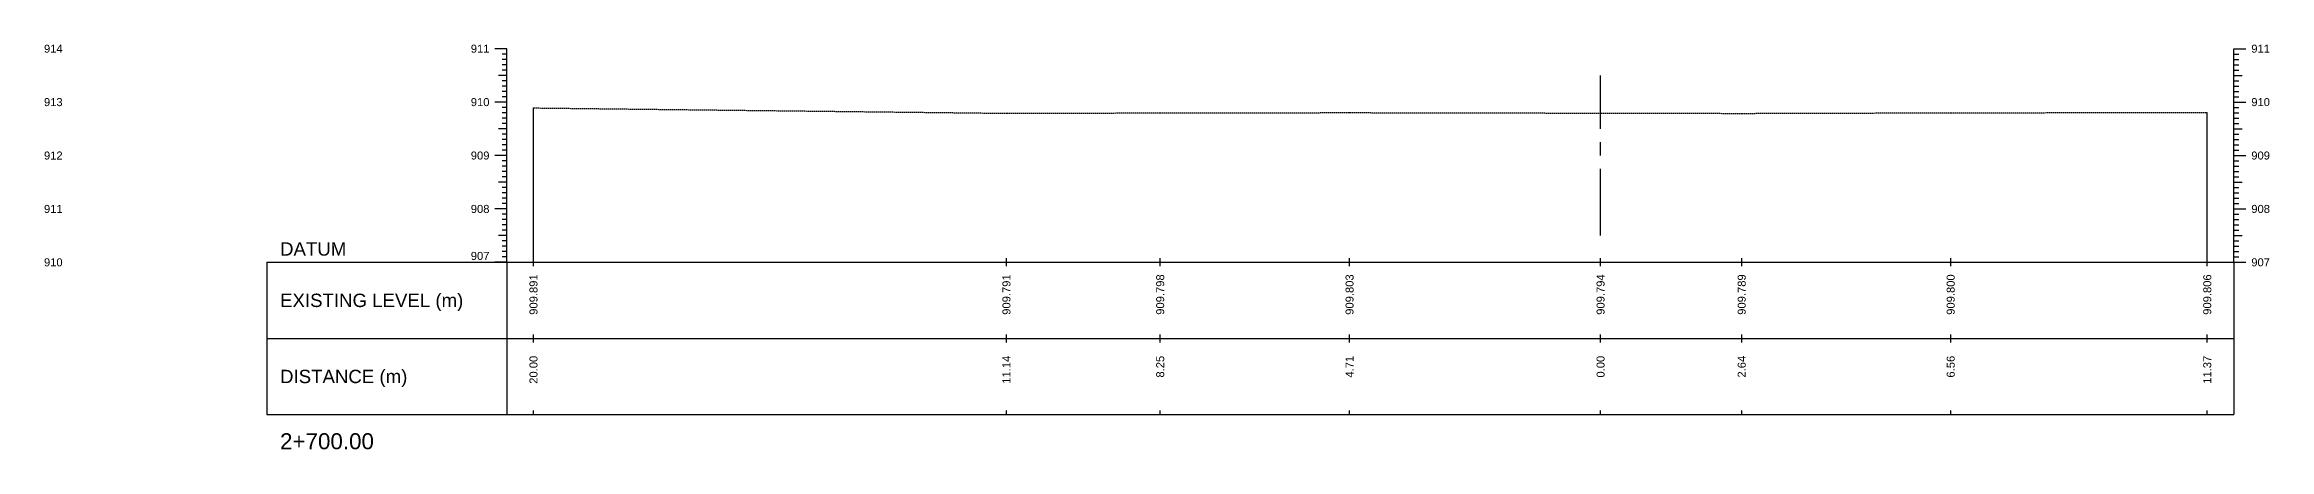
# Model space of a CAD drawing. Header units: millimetres. Extents: x 1478788 to 1486142, y 824439 to 831516.
# Drawn here: x 1484595.9 to 1485012.9, y 825814.2 to 825890 of the extents above; entities that cross this region are included whole.
import ezdxf
from ezdxf.enums import TextEntityAlignment as Align

# ---------------------------------------------------------------- set-up
doc = ezdxf.new("R2010")
doc.units = ezdxf.units.MM
doc.linetypes.add('CENTER', pattern=[2, 1.25, -0.25, 0.25, -0.25])
doc.linetypes.add('HIDDEN', pattern=[0.375, 0.25, -0.125])
for name, color, linetype in [('CL', 6, 'CENTER'), ('CS_Drawing', 7, 'Continuous'), ('GL', 3, 'HIDDEN')]:
    doc.layers.add(name, color=color, linetype=linetype)
doc.styles.get("Standard").update_dxf_attribs({"font": 'arial.ttf'})

msp = doc.modelspace()

# ---------------------------------------------------------------- linework, layer by layer
at = {"layer": 'CL', "ltscale": 10}
msp.add_line((1484887.5, 825854.27), (1484887.5, 825884.27), dxfattribs=at)
at = {"layer": 'CS_Drawing'}
for p, q in [((1484682.5, 825889.27), (1484680.25, 825889.27)), ((1484682.5, 825889.27), (1484680.93, 825889.27)), ((1484682.5, 825888.27), (1484681.6, 825888.27)), ((1484682.5, 825887.27), (1484681.6, 825887.27)), ((1484682.5, 825849.27), (1484682.5, 825889.27)), ((1485006.21, 825889.27), (1485008.46, 825889.27)), ((1485006.21, 825889.27), (1485007.78, 825889.27)), ((1485006.21, 825849.27), (1485006.21, 825889.27)), ((1485006.21, 825888.27), (1485007.11, 825888.27)), ((1485006.21, 825887.27), (1485007.11, 825887.27)), ((1484682.5, 825884.27), (1484680.93, 825884.27)), ((1484682.5, 825886.27), (1484681.6, 825886.27)), ((1484682.5, 825885.27), (1484681.6, 825885.27)), ((1484682.5, 825884.27), (1484681.6, 825884.27)), ((1484682.5, 825883.27), (1484681.6, 825883.27)), ((1485006.21, 825886.27), (1485007.11, 825886.27)), ((1485006.21, 825885.27), (1485007.11, 825885.27)), ((1485006.21, 825884.27), (1485007.78, 825884.27)), ((1485006.21, 825884.27), (1485007.11, 825884.27)), ((1485006.21, 825883.27), (1485007.11, 825883.27)), ((1484682.5, 825879.27), (1484680.25, 825879.27)), ((1484682.5, 825879.27), (1484680.93, 825879.27)), ((1484682.5, 825882.27), (1484681.6, 825882.27)), ((1484682.5, 825881.27), (1484681.6, 825881.27)), ((1484682.5, 825880.27), (1484681.6, 825880.27)), ((1484682.5, 825879.27), (1484681.6, 825879.27)), ((1485006.21, 825882.27), (1485007.11, 825882.27)), ((1485006.21, 825881.27), (1485007.11, 825881.27)), ((1485006.21, 825880.27), (1485007.11, 825880.27)), ((1485006.21, 825879.27), (1485008.46, 825879.27)), ((1485006.21, 825879.27), (1485007.78, 825879.27)), ((1485006.21, 825879.27), (1485007.11, 825879.27)), ((1484682.5, 825878.27), (1484681.6, 825878.27)), ((1484682.5, 825877.27), (1484681.6, 825877.27)), ((1484682.5, 825876.27), (1484681.6, 825876.27)), ((1484682.5, 825875.27), (1484681.6, 825875.27)), ((1484687.5, 825849.27), (1484687.5, 825878.18)), ((1485001.21, 825849.27), (1485001.21, 825877.33)), ((1485006.21, 825878.27), (1485007.11, 825878.27)), ((1485006.21, 825877.27), (1485007.11, 825877.27)), ((1485006.21, 825876.27), (1485007.11, 825876.27)), ((1485006.21, 825875.27), (1485007.11, 825875.27)), ((1484682.5, 825874.27), (1484680.93, 825874.27)), ((1484682.5, 825874.27), (1484681.6, 825874.27)), ((1484682.5, 825873.27), (1484681.6, 825873.27)), ((1484682.5, 825872.27), (1484681.6, 825872.27)), ((1484682.5, 825871.27), (1484681.6, 825871.27)), ((1485006.21, 825874.27), (1485007.78, 825874.27)), ((1485006.21, 825874.27), (1485007.11, 825874.27)), ((1485006.21, 825873.27), (1485007.11, 825873.27)), ((1485006.21, 825872.27), (1485007.11, 825872.27)), ((1485006.21, 825871.27), (1485007.11, 825871.27)), ((1484682.5, 825869.27), (1484680.25, 825869.27)), ((1484682.5, 825869.27), (1484680.93, 825869.27)), ((1484682.5, 825870.27), (1484681.6, 825870.27)), ((1484682.5, 825869.27), (1484681.6, 825869.27)), ((1484682.5, 825868.27), (1484681.6, 825868.27)), ((1484682.5, 825867.27), (1484681.6, 825867.27)), ((1484682.5, 825866.27), (1484681.6, 825866.27)), ((1485006.21, 825870.27), (1485007.11, 825870.27)), ((1485006.21, 825869.27), (1485008.46, 825869.27)), ((1485006.21, 825869.27), (1485007.78, 825869.27)), ((1485006.21, 825869.27), (1485007.11, 825869.27)), ((1485006.21, 825868.27), (1485007.11, 825868.27)), ((1485006.21, 825867.27), (1485007.11, 825867.27)), ((1485006.21, 825866.27), (1485007.11, 825866.27)), ((1484682.5, 825864.27), (1484680.93, 825864.27)), ((1484682.5, 825865.27), (1484681.6, 825865.27)), ((1484682.5, 825864.27), (1484681.6, 825864.27)), ((1484682.5, 825863.27), (1484681.6, 825863.27)), ((1484682.5, 825862.27), (1484681.6, 825862.27)), ((1485006.21, 825865.27), (1485007.11, 825865.27)), ((1485006.21, 825864.27), (1485007.78, 825864.27)), ((1485006.21, 825864.27), (1485007.11, 825864.27)), ((1485006.21, 825863.27), (1485007.11, 825863.27)), ((1485006.21, 825862.27), (1485007.11, 825862.27)), ((1484682.5, 825859.27), (1484680.25, 825859.27)), ((1484682.5, 825859.27), (1484680.93, 825859.27)), ((1484682.5, 825861.27), (1484681.6, 825861.27)), ((1484682.5, 825860.27), (1484681.6, 825860.27)), ((1484682.5, 825859.27), (1484681.6, 825859.27)), ((1484682.5, 825858.27), (1484681.6, 825858.27)), ((1485006.21, 825861.27), (1485007.11, 825861.27)), ((1485006.21, 825860.27), (1485007.11, 825860.27)), ((1485006.21, 825859.27), (1485008.46, 825859.27)), ((1485006.21, 825859.27), (1485007.78, 825859.27)), ((1485006.21, 825859.27), (1485007.11, 825859.27)), ((1485006.21, 825858.27), (1485007.11, 825858.27)), ((1484682.5, 825854.27), (1484680.93, 825854.27)), ((1484682.5, 825857.27), (1484681.6, 825857.27)), ((1484682.5, 825856.27), (1484681.6, 825856.27)), ((1484682.5, 825855.27), (1484681.6, 825855.27)), ((1484682.5, 825854.27), (1484681.6, 825854.27)), ((1485006.21, 825857.27), (1485007.11, 825857.27)), ((1485006.21, 825856.27), (1485007.11, 825856.27)), ((1485006.21, 825855.27), (1485007.11, 825855.27)), ((1485006.21, 825854.27), (1485007.78, 825854.27)), ((1485006.21, 825854.27), (1485007.11, 825854.27)), ((1484682.5, 825853.27), (1484681.6, 825853.27)), ((1484682.5, 825852.27), (1484681.6, 825852.27)), ((1484682.5, 825851.27), (1484681.6, 825851.27)), ((1484682.5, 825850.27), (1484681.6, 825850.27)), ((1484687.5, 825848.52), (1484687.5, 825850.02)), ((1484776.14, 825848.52), (1484776.14, 825850.02)), ((1484804.96, 825848.52), (1484804.96, 825850.02)), ((1484840.45, 825848.52), (1484840.45, 825850.02)), ((1484887.5, 825848.52), (1484887.5, 825850.02)), ((1484913.95, 825848.52), (1484913.95, 825850.02)), ((1484953.12, 825848.52), (1484953.12, 825850.02)), ((1485001.21, 825848.52), (1485001.21, 825850.02)), ((1485006.21, 825853.27), (1485007.11, 825853.27)), ((1485006.21, 825852.27), (1485007.11, 825852.27)), ((1485006.21, 825851.27), (1485007.11, 825851.27)), ((1485006.21, 825850.27), (1485007.11, 825850.27)), ((1484637.5, 825849.27), (1484682.5, 825849.27)), ((1484637.5, 825849.27), (1484637.5, 825820.77)), ((1484682.5, 825849.27), (1484680.25, 825849.27)), ((1484682.5, 825849.27), (1484680.93, 825849.27)), ((1484682.5, 825849.27), (1484681.6, 825849.27)), ((1484682.5, 825849.27), (1485006.21, 825849.27)), ((1484682.5, 825849.27), (1484682.5, 825820.77)), ((1485006.21, 825849.27), (1485008.46, 825849.27)), ((1485006.21, 825849.27), (1485007.78, 825849.27)), ((1485006.21, 825849.27), (1485007.11, 825849.27)), ((1485006.21, 825849.27), (1485006.21, 825820.77)), ((1484637.5, 825835.02), (1484682.5, 825835.02)), ((1484682.5, 825835.02), (1485006.21, 825835.02)), ((1484682.5, 825835.02), (1485006.21, 825835.02)), ((1484687.5, 825834.27), (1484687.5, 825835.77)), ((1484776.14, 825834.27), (1484776.14, 825835.77)), ((1484804.96, 825834.27), (1484804.96, 825835.77)), ((1484840.45, 825834.27), (1484840.45, 825835.77)), ((1484887.5, 825834.27), (1484887.5, 825835.77)), ((1484913.95, 825834.27), (1484913.95, 825835.77)), ((1484953.12, 825834.27), (1484953.12, 825835.77)), ((1485001.21, 825834.27), (1485001.21, 825835.77)), ((1484637.5, 825820.77), (1484682.5, 825820.77)), ((1484682.5, 825820.77), (1485006.21, 825820.77)), ((1484687.5, 825820.77), (1484687.5, 825821.52)), ((1484776.14, 825820.77), (1484776.14, 825821.52)), ((1484804.96, 825820.77), (1484804.96, 825821.52)), ((1484840.45, 825820.77), (1484840.45, 825821.52)), ((1484887.5, 825820.77), (1484887.5, 825821.52)), ((1484913.95, 825820.77), (1484913.95, 825821.52)), ((1484953.12, 825820.77), (1484953.12, 825821.52)), ((1485001.21, 825820.77), (1485001.21, 825821.52))]:
    msp.add_line(p, q, dxfattribs=at)
at = {"layer": 'GL'}
msp.add_lwpolyline([(1484687.5, 825878.18), (1484776.14, 825877.18), (1484804.96, 825877.25), (1484840.45, 825877.3), (1484887.5, 825877.21), (1484913.95, 825877.16), (1484953.12, 825877.27), (1485001.21, 825877.33)], dxfattribs=at)

# ---------------------------------------------------------------- texts
at = {"layer": 'CS_Drawing'}
for s, height, p in [('914', 1.5, (1484595.75, 825889.27)), ('911', 1.5, (1485009.46, 825889.27)), ('913', 1.5, (1484595.75, 825879.27)), ('910', 1.5, (1485009.46, 825879.27)), ('912', 1.5, (1484595.75, 825869.27)), ('909', 1.5, (1485009.46, 825869.27)), ('911', 1.5, (1484595.75, 825859.27)), ('908', 1.5, (1485009.46, 825859.27)), ('910', 1.5, (1484595.75, 825849.27)), ('910', 1.5, (1484595.75, 825849.27)), ('DATUM', 2.5, (1484640, 825851.77)), ('907', 1.5, (1485009.46, 825849.27)), ('907', 1.5, (1485009.46, 825849.27)), ('EXISTING LEVEL (m)', 2.5, (1484640, 825842.15)), ('DISTANCE (m)', 2.5, (1484640, 825827.9)), ('2+700.00', 3, (1484640, 825815.77))]:
    msp.add_text(s, height=height, dxfattribs=at).set_placement(p, align=Align.MIDDLE_LEFT)
for s, p in [('911', (1484679.25, 825889.27)), ('910', (1484679.25, 825879.27)), ('909', (1484679.25, 825869.27)), ('908', (1484679.25, 825859.27))]:
    msp.add_text(s, height=1.5, dxfattribs=at).set_placement(p, align=Align.MIDDLE_RIGHT)
msp.add_text('907', height=1.5, dxfattribs=at).set_placement((1484679.25, 825849.72), align=Align.RIGHT)
for s, p in [('909.891', (1484687.5, 825847.02)), ('909.791', (1484776.14, 825847.02)), ('909.798', (1484804.96, 825847.02)), ('909.803', (1484840.45, 825847.02)), ('909.794', (1484887.5, 825847.02)), ('909.789', (1484913.95, 825847.02)), ('909.800', (1484953.12, 825847.02)), ('909.806', (1485001.21, 825847.02)), ('20.00', (1484687.5, 825831.77)), ('11.14', (1484776.14, 825831.77)), ('8.25', (1484804.96, 825831.77)), ('4.71', (1484840.45, 825831.77)), ('0.00', (1484887.5, 825831.77)), ('2.64', (1484913.95, 825831.77)), ('6.56', (1484953.12, 825831.77)), ('11.37', (1485001.21, 825831.77))]:
    msp.add_text(s, height=1.5, rotation=90, dxfattribs=at).set_placement(p, align=Align.MIDDLE_RIGHT)

doc.saveas('drawing.dxf')
